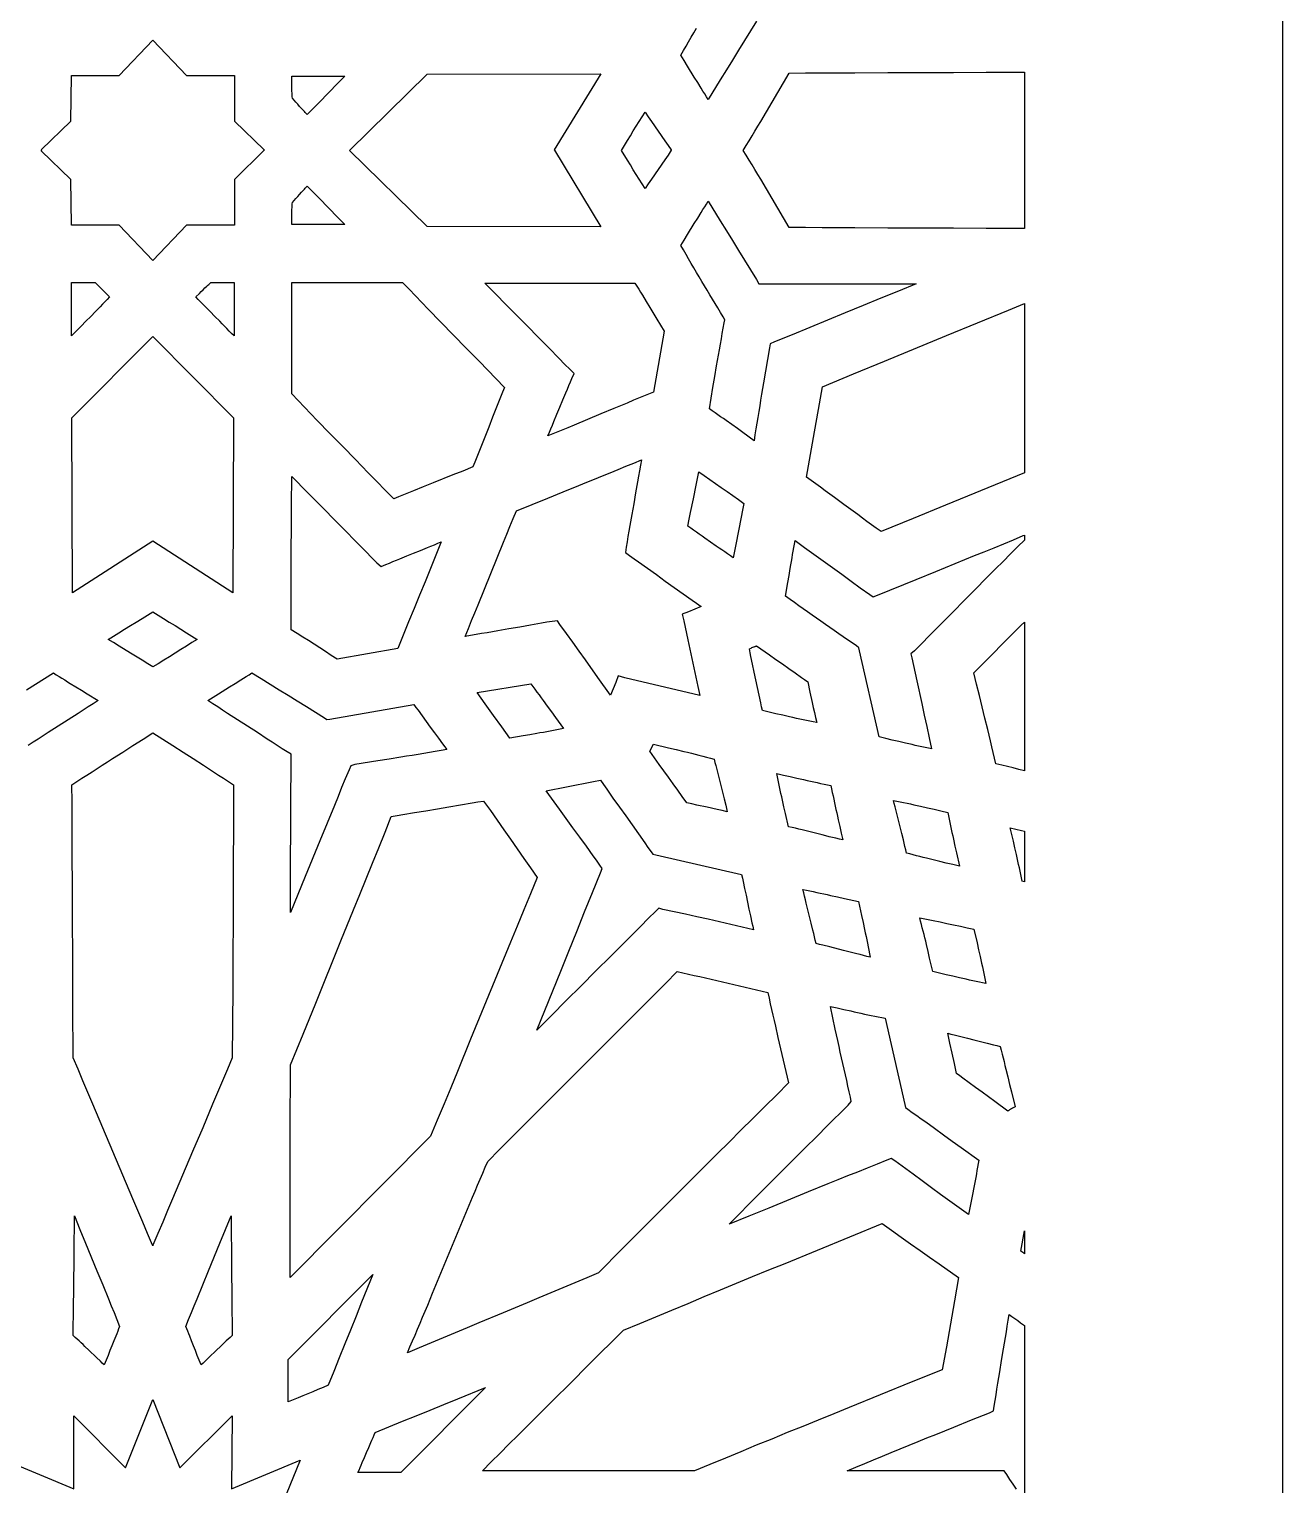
# Model space of a CAD drawing. Extents: x -500 to 500, y -1000 to 1000.
# Drawn here: x 257.5 to 500, y -539.7 to -258.1 of the extents above; entities that cross this region are included whole.
import ezdxf

# ---------------------------------------------------------------- set-up
doc = ezdxf.new("R2010")
doc.units = 0
doc.layers.add('LAYER_1', color=18, linetype='CONTINUOUS')

msp = doc.modelspace()

# ---------------------------------------------------------------- linework, layer by layer
at = {"layer": 'LAYER_1'}
for points in [[(-500, -1000), (500, -1000), (500, 1000), (-500, 1000)], [(287.94, -267.08), (297.27, -267.08), (297.27, -275.88), (303.02, -281.43), (302.96, -281.49), (297.27, -287.22), (297.27, -296.02), (287.94, -296.02), (281.49, -302.85), (274.92, -296.02), (265.71, -296.02), (265.59, -287.22), (259.84, -281.66), (259.97, -281.55), (259.84, -281.43), (265.59, -275.88), (265.71, -267.08), (274.92, -267.08), (281.49, -260.25)], [(318.14, -267.65), (317.68, -268.11), (316.77, -269.03), (315.87, -269.96), (314.96, -270.9), (314.05, -271.83), (313.15, -272.76), (312.24, -273.69), (311.78, -274.15), (311.33, -274.6), (311.14, -274.41), (310.95, -274.21), (310.76, -274.02), (310.57, -273.82), (310.21, -273.43), (309.85, -273.04), (309.49, -272.65), (309.14, -272.26), (308.45, -271.48), (308.43, -271.21), (308.41, -270.95), (308.4, -270.68), (308.38, -270.42), (308.37, -270.15), (308.36, -269.88), (308.36, -269.61), (308.35, -269.33), (308.34, -268.79), (308.34, -268.25), (308.34, -267.19), (318.59, -267.19)], [(359.08, -281.43), (359.12, -281.49), (368.13, -296.37), (334.49, -296.25), (319.52, -281.55), (334.49, -266.85), (368.13, -266.73)], [(450, -296.68), (448.99, -296.68), (445.82, -296.66), (442.64, -296.65), (436.29, -296.62), (429.94, -296.6), (423.59, -296.58), (417.24, -296.55), (414.06, -296.54), (410.89, -296.52), (407.71, -296.5), (404.54, -296.48), (402.34, -292.75), (401.24, -290.88), (400.13, -289.02), (399.02, -287.15), (398.46, -286.22), (397.9, -285.28), (397.34, -284.35), (396.78, -283.42), (396.21, -282.48), (395.65, -281.55), (396.21, -280.62), (396.78, -279.68), (397.34, -278.75), (397.9, -277.81), (398.46, -276.88), (399.02, -275.95), (400.13, -274.08), (401.24, -272.21), (402.34, -270.35), (404.54, -266.61), (407.71, -266.59), (410.89, -266.58), (414.06, -266.56), (417.24, -266.55), (423.59, -266.52), (429.94, -266.5), (436.29, -266.48), (442.64, -266.45), (445.82, -266.44), (448.99, -266.42), (450, -266.42)], [(377.28, -275.06), (377.91, -275.98), (379.18, -277.84), (380.46, -279.7), (381.09, -280.63), (381.72, -281.43), (381.68, -281.49), (381.09, -282.47), (380.46, -283.39), (379.18, -285.26), (377.91, -287.12), (377.28, -288.04), (376.65, -288.96), (376.08, -288.05), (375.52, -287.14), (374.95, -286.22), (374.38, -285.29), (373.81, -284.36), (373.24, -283.43), (372.1, -281.55), (373.24, -279.67), (373.81, -278.73), (374.38, -277.8), (374.95, -276.88), (375.52, -275.96), (376.08, -275.04), (376.65, -274.14)], [(311.78, -288.95), (312.24, -289.41), (313.15, -290.34), (314.05, -291.27), (314.96, -292.2), (315.87, -293.13), (316.77, -294.06), (317.68, -294.99), (318.14, -295.45), (318.59, -295.9), (308.34, -295.9), (308.34, -294.84), (308.34, -294.3), (308.35, -293.76), (308.36, -293.49), (308.36, -293.22), (308.37, -292.95), (308.38, -292.68), (308.4, -292.41), (308.41, -292.15), (308.43, -291.88), (308.45, -291.62), (309.14, -290.84), (309.49, -290.45), (309.85, -290.06), (310.21, -289.67), (310.57, -289.28), (310.76, -289.08), (310.95, -288.89), (311.14, -288.69), (311.33, -288.49)], [(391.2, -295.21), (392.37, -297.11), (393.53, -299.01), (394.7, -300.91), (395.87, -302.8), (397.03, -304.68), (398.2, -306.55), (398.66, -307.36), (429.08, -307.36), (425.66, -308.76), (422.23, -310.16), (418.8, -311.57), (415.37, -312.98), (411.93, -314.39), (408.5, -315.8), (405.07, -317.2), (401.66, -318.59), (400.85, -318.94), (400.73, -319.75), (399.96, -324.25), (399.57, -326.49), (399.19, -328.72), (399, -329.84), (398.82, -330.96), (398.63, -332.08), (398.45, -333.2), (398.27, -334.32), (398.09, -335.44), (397.91, -336.57), (397.74, -337.7), (395.58, -336.13), (394.5, -335.36), (393.42, -334.58), (392.34, -333.82), (391.8, -333.44), (391.26, -333.06), (390.72, -332.68), (390.18, -332.3), (389.64, -331.93), (389.1, -331.56), (389.79, -327.39), (390.14, -325.31), (390.49, -323.22), (390.67, -322.18), (390.85, -321.14), (391.04, -320.1), (391.22, -319.06), (391.41, -318.02), (391.59, -316.97), (391.78, -315.93), (391.98, -314.89), (392.09, -314.31), (391.75, -313.73), (391.23, -312.88), (390.71, -312.03), (390.19, -311.18), (389.68, -310.33), (389.16, -309.47), (388.64, -308.61), (388.13, -307.75), (387.61, -306.89), (387.1, -306.02), (386.59, -305.16), (386.08, -304.29), (385.57, -303.43), (385.07, -302.56), (384.57, -301.69), (384.07, -300.82), (383.57, -299.96), (384.22, -298.91), (384.87, -297.85), (386.17, -295.72), (386.84, -294.64), (387.5, -293.56), (387.84, -293.02), (388.18, -292.47), (388.52, -291.93), (388.87, -291.39)], [(273.08, -309.91), (272.63, -310.39), (272.17, -310.86), (271.72, -311.33), (271.26, -311.8), (270.35, -312.74), (269.44, -313.67), (268.52, -314.61), (267.59, -315.54), (265.71, -317.44), (265.71, -307.13), (270.32, -307.13)], [(297.16, -317.44), (296.7, -316.96), (296.25, -316.49), (295.79, -316.01), (295.33, -315.54), (294.86, -315.08), (294.4, -314.61), (293.47, -313.67), (292.54, -312.74), (292.08, -312.27), (291.62, -311.8), (291.16, -311.33), (290.7, -310.86), (290.24, -310.39), (289.79, -309.91), (290.48, -309.22), (290.83, -308.87), (291.18, -308.52), (291.54, -308.17), (291.91, -307.83), (292.09, -307.65), (292.28, -307.48), (292.47, -307.31), (292.67, -307.13), (297.16, -307.13)], [(331, -308.41), (332.23, -309.69), (333.46, -310.96), (334.69, -312.24), (337.15, -314.77), (339.61, -317.31), (342.08, -319.83), (344.54, -322.35), (349.47, -327.39), (349.08, -328.35), (348.69, -329.31), (348.31, -330.27), (347.93, -331.23), (347.17, -333.16), (346.41, -335.09), (345.66, -337.02), (344.9, -338.95), (344.51, -339.91), (344.13, -340.87), (343.75, -341.83), (343.36, -342.79), (341.42, -343.57), (339.49, -344.33), (335.65, -345.86), (333.74, -346.62), (331.84, -347.38), (330.89, -347.76), (329.94, -348.15), (328.99, -348.54), (328.04, -348.93), (323.11, -343.89), (320.65, -341.37), (318.19, -338.84), (315.72, -336.31), (313.26, -333.77), (312.03, -332.5), (310.8, -331.22), (309.57, -329.95), (308.34, -328.67), (308.34, -307.13), (329.76, -307.13)], [(375.06, -307.83), (375.43, -308.42), (375.79, -309.01), (376.15, -309.59), (376.86, -310.76), (377.56, -311.92), (378.96, -314.23), (379.65, -315.38), (380.34, -316.51), (378.27, -328.32), (376.99, -328.84), (375.72, -329.37), (374.44, -329.89), (373.17, -330.42), (370.62, -331.48), (368.07, -332.54), (365.52, -333.61), (362.97, -334.67), (361.7, -335.2), (360.42, -335.72), (359.15, -336.25), (357.88, -336.77), (358.16, -336.07), (358.44, -335.38), (358.73, -334.69), (359.02, -333.99), (359.6, -332.6), (360.18, -331.21), (360.76, -329.82), (361.34, -328.43), (361.63, -327.74), (361.92, -327.04), (362.2, -326.35), (362.48, -325.66), (362.94, -324.73), (362.14, -323.92), (361.1, -322.88), (360.07, -321.84), (358.01, -319.75), (355.95, -317.67), (353.9, -315.58), (351.85, -313.5), (349.79, -311.42), (347.73, -309.33), (346.7, -308.29), (345.66, -307.25), (374.7, -307.25)], [(450, -343.91), (447.22, -345.05), (434.74, -350.17), (428.5, -352.73), (422.28, -355.29), (421.37, -354.64), (420.47, -353.98), (419.57, -353.33), (418.67, -352.67), (417.77, -352.01), (416.87, -351.35), (415.08, -350.02), (413.28, -348.7), (412.39, -348.04), (411.49, -347.38), (410.59, -346.72), (409.69, -346.06), (408.78, -345.41), (407.88, -344.76), (408.65, -340.4), (409.43, -336.02), (410.21, -331.64), (410.99, -327.28), (416.99, -324.8), (422.98, -322.33), (434.95, -317.38), (446.92, -312.43), (450, -311.16)], [(297.04, -333.3), (296.93, -367.1), (281.49, -357.14), (265.94, -367.1), (265.82, -333.3), (281.49, -317.55)], [(375.77, -342.46), (375.58, -343.53), (375.39, -344.59), (375.2, -345.65), (374.83, -347.78), (374.47, -349.89), (374.1, -352.01), (373.73, -354.11), (373.54, -355.17), (373.35, -356.21), (373.16, -357.26), (372.97, -358.3), (372.85, -359.34), (373.66, -359.92), (374.52, -360.53), (375.39, -361.14), (377.12, -362.37), (378.84, -363.61), (380.57, -364.84), (382.3, -366.08), (384.03, -367.31), (385.76, -368.54), (386.62, -369.15), (387.48, -369.76), (385.07, -370.81), (383.8, -371.27), (384.14, -372.54), (384.92, -376.19), (385.7, -379.82), (386.09, -381.63), (386.48, -383.43), (386.87, -385.23), (387.25, -387.01), (372.74, -383.54), (371.47, -383.19), (371.01, -384.47), (369.97, -386.9), (367.55, -383.51), (365.12, -380.11), (363.9, -378.4), (362.67, -376.69), (361.43, -374.97), (360.18, -373.24), (359.72, -372.54), (358.68, -372.66), (357.64, -372.83), (356.6, -373.01), (354.51, -373.37), (352.42, -373.74), (350.31, -374.1), (348.21, -374.47), (346.09, -374.84), (345.04, -375.02), (343.98, -375.2), (342.92, -375.38), (341.86, -375.55), (342.49, -374.03), (343.11, -372.51), (343.73, -370.99), (344.35, -369.47), (345.58, -366.43), (346.82, -363.4), (348.05, -360.36), (349.28, -357.32), (349.9, -355.8), (350.52, -354.28), (351.14, -352.76), (351.77, -351.24), (357.82, -348.81), (360.84, -347.59), (363.87, -346.36), (365.38, -345.75), (366.89, -345.13), (368.4, -344.52), (369.91, -343.9), (371.43, -343.28), (372.94, -342.65), (374.45, -342.03), (375.96, -341.4)], [(309.37, -345.68), (310.4, -346.73), (312.46, -348.81), (314.52, -350.89), (316.57, -352.98), (318.63, -355.06), (320.68, -357.14), (322.74, -359.23), (323.77, -360.27), (324.81, -361.31), (325.62, -362.01), (326.54, -361.66), (327.21, -361.38), (327.88, -361.1), (328.55, -360.82), (329.22, -360.55), (330.56, -360), (331.9, -359.46), (333.23, -358.92), (334.57, -358.37), (335.24, -358.1), (335.91, -357.82), (336.58, -357.54), (337.25, -357.26), (336.21, -359.83), (335.16, -362.4), (334.11, -364.98), (333.05, -367.56), (331.99, -370.15), (330.93, -372.73), (329.88, -375.3), (328.84, -377.87), (317.09, -379.95), (315.97, -379.22), (314.86, -378.49), (313.76, -377.78), (312.66, -377.07), (311.55, -376.37), (310.45, -375.67), (309.34, -374.97), (308.22, -374.28), (308.22, -366.83), (308.23, -363.12), (308.23, -359.42), (308.24, -357.57), (308.25, -355.72), (308.26, -353.87), (308.27, -352.02), (308.28, -350.18), (308.3, -348.33), (308.31, -346.49), (308.34, -344.64)], [(388.11, -344.46), (389.2, -345.21), (390.3, -345.97), (391.4, -346.74), (392.5, -347.51), (393.6, -348.29), (394.69, -349.07), (395.24, -349.46), (395.78, -349.85), (395.52, -351.16), (395.26, -352.47), (394.74, -355.12), (394.22, -357.76), (393.97, -359.08), (393.71, -360.39), (393.16, -360), (392.62, -359.61), (392.08, -359.22), (391.53, -358.84), (390.98, -358.46), (390.43, -358.08), (389.33, -357.32), (388.23, -356.56), (387.68, -356.18), (387.13, -355.8), (386.58, -355.41), (386.03, -355.03), (385.49, -354.64), (384.95, -354.25), (385.21, -352.91), (385.47, -351.58), (385.99, -348.94), (386.51, -346.32), (387.02, -343.72)], [(450, -356.94), (448.77, -358.16), (447.33, -359.6), (445.89, -361.04), (444.45, -362.48), (443.01, -363.92), (440.15, -366.81), (434.43, -372.58), (431.58, -375.46), (430.16, -376.9), (428.73, -378.33), (428.04, -378.91), (428.27, -379.72), (429.22, -384.15), (430.17, -388.56), (430.65, -390.76), (431.12, -392.95), (431.6, -395.14), (432.07, -397.32), (431.44, -397.18), (430.81, -397.05), (430.18, -396.91), (429.55, -396.78), (428.91, -396.63), (428.28, -396.49), (427.64, -396.35), (427, -396.2), (425.73, -395.91), (424.46, -395.61), (423.19, -395.3), (421.93, -395), (418.13, -378.33), (418.02, -377.75), (417.55, -377.4), (416.69, -376.82), (415.83, -376.23), (414.96, -375.63), (414.1, -375.04), (413.24, -374.44), (412.38, -373.84), (411.52, -373.24), (410.66, -372.64), (409.8, -372.04), (408.94, -371.44), (408.09, -370.83), (407.23, -370.22), (406.38, -369.62), (405.53, -369.01), (404.69, -368.4), (403.84, -367.8), (404.28, -365.1), (404.5, -363.76), (404.72, -362.41), (404.84, -361.74), (404.95, -361.07), (405.07, -360.39), (405.19, -359.72), (405.31, -359.05), (405.43, -358.37), (405.56, -357.7), (405.69, -357.03), (407.5, -358.33), (409.3, -359.63), (411.09, -360.94), (412.89, -362.24), (414.68, -363.54), (416.48, -364.84), (418.28, -366.15), (420.09, -367.45), (420.78, -367.91), (421.59, -367.56), (429.1, -364.52), (432.86, -363), (436.62, -361.47), (438.5, -360.71), (440.38, -359.94), (442.26, -359.17), (444.14, -358.4), (446.02, -357.63), (447.9, -356.85), (449.78, -356.07), (450, -355.98)], [(281.98, -371.11), (282.48, -371.43), (283, -371.76), (283.54, -372.09), (284.63, -372.78), (285.75, -373.47), (286.87, -374.16), (287.97, -374.84), (288.51, -375.18), (289.03, -375.5), (289.53, -375.82), (290.02, -376.13), (289.03, -376.76), (287.99, -377.42), (286.9, -378.1), (285.8, -378.79), (284.68, -379.49), (283.58, -380.17), (282.51, -380.83), (281.49, -381.46), (280.47, -380.83), (279.4, -380.17), (277.17, -378.79), (274.95, -377.42), (273.87, -376.76), (272.85, -376.13), (273.34, -375.82), (273.84, -375.5), (274.36, -375.18), (274.9, -374.84), (276, -374.16), (277.13, -373.47), (278.26, -372.78), (279.38, -372.09), (281.49, -370.81)], [(450, -401.54), (448.92, -401.27), (447.82, -401), (446.72, -400.74), (445.62, -400.47), (444.51, -400.21), (444.25, -399.1), (443.99, -398), (443.73, -396.89), (443.46, -395.78), (442.92, -393.57), (442.38, -391.37), (441.31, -386.97), (440.77, -384.79), (440.51, -383.7), (440.25, -382.61), (449.41, -373.41), (450, -372.82)], [(400.7, -379.14), (401.95, -380.01), (403.2, -380.88), (404.44, -381.75), (405.67, -382.61), (406.89, -383.48), (407.5, -383.92), (408.11, -384.35), (408.54, -386.35), (408.97, -388.33), (409.19, -389.31), (409.4, -390.29), (409.62, -391.26), (409.84, -392.22), (409.19, -392.09), (408.53, -391.96), (407.88, -391.82), (407.22, -391.68), (406.57, -391.54), (405.91, -391.4), (405.25, -391.25), (404.59, -391.11), (403.28, -390.81), (401.96, -390.51), (400.65, -390.21), (399.35, -389.91), (399.2, -389.17), (399.04, -388.43), (398.73, -386.94), (398.41, -385.44), (398.08, -383.94), (397.76, -382.45), (397.44, -380.95), (397.12, -379.46), (396.97, -378.72), (396.82, -377.98), (397.16, -377.81), (397.33, -377.73), (397.51, -377.65), (397.68, -377.58), (397.77, -377.54), (397.85, -377.51), (397.94, -377.48), (398.03, -377.45), (398.11, -377.43), (398.2, -377.4)], [(302.38, -383.7), (304.14, -384.78), (305.89, -385.87), (307.64, -386.95), (309.39, -388.04), (311.15, -389.13), (312.91, -390.21), (314.67, -391.3), (315.13, -391.64), (315.71, -391.53), (331.95, -388.75), (332.34, -389.29), (332.74, -389.83), (333.53, -390.92), (334.32, -392.01), (335.12, -393.09), (335.92, -394.18), (336.72, -395.26), (337.51, -396.35), (337.9, -396.89), (338.29, -397.43), (337.19, -397.63), (336.08, -397.82), (334.97, -398.01), (333.86, -398.19), (332.75, -398.38), (331.64, -398.56), (330.53, -398.74), (329.42, -398.92), (327.19, -399.28), (324.97, -399.63), (320.55, -400.33), (319.74, -400.56), (319.4, -401.37), (318.68, -403.08), (317.97, -404.8), (317.27, -406.51), (316.56, -408.23), (315.15, -411.66), (313.75, -415.1), (310.94, -421.99), (309.53, -425.45), (308.1, -428.92), (308.11, -421.47), (308.11, -417.76), (308.12, -414.04), (308.13, -412.19), (308.13, -410.33), (308.14, -408.48), (308.15, -406.62), (308.17, -404.76), (308.18, -402.9), (308.2, -401.03), (308.22, -399.17), (308.22, -398.36), (307.41, -397.89), (306.46, -397.27), (305.51, -396.64), (304.55, -396.02), (303.59, -395.4), (301.67, -394.15), (299.75, -392.92), (297.83, -391.68), (295.91, -390.44), (294.95, -389.82), (294, -389.19), (293.04, -388.57), (292.09, -387.94), (293.13, -387.29), (294.18, -386.63), (296.31, -385.32), (297.38, -384.65), (298.46, -383.98), (299, -383.64), (299.54, -383.3), (300.08, -382.96), (300.62, -382.61)], [(354.94, -385.24), (355.35, -385.78), (355.75, -386.33), (356.16, -386.87), (356.56, -387.41), (356.95, -387.95), (357.75, -389.04), (358.53, -390.12), (359.31, -391.21), (360.87, -393.38), (360.22, -393.51), (359.57, -393.64), (358.93, -393.76), (358.28, -393.88), (357.63, -394), (356.98, -394.12), (356.33, -394.23), (355.69, -394.35), (354.39, -394.57), (353.09, -394.8), (350.5, -395.23), (349.72, -394.14), (348.93, -393.04), (347.33, -390.83), (345.74, -388.62), (344.95, -387.52), (344.17, -386.43), (354.53, -384.7)], [(283.41, -395.42), (285.35, -396.66), (287.3, -397.92), (289.27, -399.18), (291.23, -400.45), (292.21, -401.09), (293.19, -401.73), (294.16, -402.36), (295.13, -403), (296.09, -403.63), (297.04, -404.26), (297.04, -407.63), (297.04, -410.97), (297.03, -414.29), (297.02, -417.59), (297.01, -420.87), (297, -424.14), (296.99, -427.4), (296.97, -430.66), (296.94, -437.17), (296.9, -443.72), (296.81, -457.05), (295.88, -459.28), (294.94, -461.52), (293.99, -463.77), (293.03, -466.03), (291.1, -470.59), (289.15, -475.17), (287.21, -479.75), (285.28, -484.3), (284.32, -486.57), (283.37, -488.82), (282.43, -491.06), (281.49, -493.29), (281.49, -493.4), (281.38, -493.29), (280.44, -491.06), (279.5, -488.82), (278.55, -486.57), (277.59, -484.3), (275.66, -479.75), (273.71, -475.17), (271.77, -470.59), (269.84, -466.03), (268.88, -463.77), (267.93, -461.52), (266.99, -459.28), (266.05, -457.05), (266.03, -453.68), (266.01, -450.34), (266, -447.02), (265.98, -443.72), (265.96, -437.17), (265.94, -430.66), (265.92, -424.14), (265.89, -417.59), (265.88, -414.29), (265.86, -410.97), (265.84, -407.63), (265.82, -404.26), (266.78, -403.63), (267.74, -403), (268.72, -402.36), (269.7, -401.73), (270.68, -401.09), (271.67, -400.45), (272.66, -399.82), (273.66, -399.18), (275.64, -397.92), (277.62, -396.66), (279.57, -395.42), (281.49, -394.19)], [(381.21, -397.09), (382.67, -397.44), (384.14, -397.79), (384.88, -397.97), (385.61, -398.15), (386.35, -398.34), (387.08, -398.52), (387.82, -398.71), (388.55, -398.9), (389.28, -399.09), (390.02, -399.28), (390.17, -399.91), (390.33, -400.55), (390.64, -401.82), (390.96, -403.1), (391.29, -404.38), (391.61, -405.66), (391.93, -406.94), (392.25, -408.21), (392.4, -408.84), (392.55, -409.47), (391.56, -409.25), (390.58, -409.04), (388.64, -408.6), (386.69, -408.17), (385.71, -407.95), (384.72, -407.74), (383.85, -406.51), (382.97, -405.28), (382.08, -404.05), (381.19, -402.8), (379.39, -400.3), (377.58, -397.78), (378.27, -396.39)], [(403.41, -402.37), (404.71, -402.67), (406.01, -402.97), (406.66, -403.12), (407.31, -403.26), (407.97, -403.41), (408.62, -403.55), (409.28, -403.7), (409.94, -403.84), (410.6, -403.98), (411.27, -404.11), (411.93, -404.25), (412.6, -404.38), (412.73, -405.05), (412.86, -405.72), (413, -406.39), (413.14, -407.05), (413.28, -407.71), (413.42, -408.37), (413.56, -409.03), (413.71, -409.69), (413.86, -410.34), (414, -411), (414.3, -412.31), (414.6, -413.61), (414.9, -414.91), (414.24, -414.76), (413.57, -414.6), (412.91, -414.45), (412.25, -414.29), (411.59, -414.13), (410.93, -413.96), (409.62, -413.64), (408.31, -413.31), (407.01, -412.99), (406.37, -412.83), (405.72, -412.67), (405.07, -412.52), (404.42, -412.37), (403.82, -409.78), (403.52, -408.5), (403.23, -407.21), (403.08, -406.57), (402.94, -405.93), (402.79, -405.29), (402.65, -404.65), (402.52, -404.01), (402.38, -403.36), (402.25, -402.71), (402.12, -402.06)], [(368.62, -404.2), (369.23, -405.07), (370.45, -406.81), (371.68, -408.55), (372.91, -410.28), (374.14, -412.02), (375.37, -413.76), (376.59, -415.49), (377.2, -416.36), (377.81, -417.23), (378.15, -417.69), (378.73, -417.81), (395.32, -421.63), (395.47, -422.3), (395.62, -422.97), (395.91, -424.3), (396.19, -425.63), (396.47, -426.95), (396.75, -428.28), (397.04, -429.6), (397.33, -430.94), (397.47, -431.61), (397.62, -432.28), (396.52, -432.02), (395.42, -431.76), (394.33, -431.51), (393.23, -431.26), (392.14, -431.01), (391.05, -430.76), (389.96, -430.51), (388.87, -430.27), (386.68, -429.78), (384.5, -429.3), (382.31, -428.82), (380.11, -428.34), (379.3, -428.11), (378.73, -428.69), (377.28, -430.14), (375.83, -431.59), (372.94, -434.49), (370.05, -437.37), (367.16, -440.25), (364.28, -443.12), (361.41, -445.99), (358.54, -448.86), (357.11, -450.29), (355.69, -451.73), (358.8, -444.09), (360.35, -440.27), (361.89, -436.46), (363.44, -432.65), (364.97, -428.85), (366.5, -425.06), (368.01, -421.28), (368.36, -420.47), (367.9, -419.77), (367.25, -418.86), (366.6, -417.96), (365.31, -416.15), (364.01, -414.35), (362.71, -412.55), (361.42, -410.77), (360.12, -408.98), (357.53, -405.42), (358.83, -405.16), (360.14, -404.9), (362.77, -404.38), (365.4, -403.86), (366.71, -403.6), (368.01, -403.34)], [(346.73, -409.25), (348.03, -411.1), (349.32, -412.95), (350.62, -414.8), (351.91, -416.64), (353.21, -418.49), (354.51, -420.34), (355.8, -422.21), (354.51, -425.33), (353.21, -428.46), (351.92, -431.58), (350.64, -434.71), (348.06, -440.96), (345.49, -447.21), (342.92, -453.46), (340.35, -459.71), (339.06, -462.84), (337.77, -465.97), (336.47, -469.09), (335.18, -472.22), (307.99, -499.54), (307.99, -489.28), (308, -484.13), (308, -478.99), (308.01, -476.42), (308.02, -473.85), (308.03, -471.27), (308.04, -468.7), (308.05, -466.14), (308.07, -463.57), (308.08, -461), (308.1, -458.44), (309.32, -455.45), (310.53, -452.45), (312.96, -446.46), (317.84, -434.46), (320.28, -428.46), (321.5, -425.45), (322.72, -422.45), (323.94, -419.44), (325.15, -416.43), (326.36, -413.41), (327.58, -410.4), (328.7, -410.2), (329.82, -410.01), (332.05, -409.63), (334.28, -409.26), (336.5, -408.89), (338.73, -408.52), (340.96, -408.15), (343.19, -407.77), (344.31, -407.58), (345.43, -407.39)], [(425.35, -407.4), (426, -407.54), (426.65, -407.67), (427.31, -407.81), (427.96, -407.95), (428.62, -408.1), (429.28, -408.24), (429.94, -408.39), (431.26, -408.68), (432.57, -408.98), (433.88, -409.28), (435.18, -409.59), (435.31, -410.24), (435.45, -410.89), (435.58, -411.54), (435.72, -412.19), (435.86, -412.84), (436, -413.49), (436.15, -414.15), (436.29, -414.8), (436.58, -416.1), (436.88, -417.4), (437.49, -420.01), (436.19, -419.7), (434.91, -419.4), (433.63, -419.09), (432.36, -418.78), (431.08, -418.46), (430.45, -418.3), (429.81, -418.13), (429.17, -417.97), (428.52, -417.8), (427.88, -417.63), (427.23, -417.46), (427.08, -416.83), (426.92, -416.2), (426.61, -414.92), (426.29, -413.65), (425.96, -412.37), (425.64, -411.09), (425.32, -409.81), (425, -408.54), (424.85, -407.9), (424.7, -407.27)], [(448.38, -412.86), (449.48, -413.11), (450, -413.23), (450, -423), (449.58, -422.9), (449.45, -422.25), (449.32, -421.6), (449.18, -420.96), (449.04, -420.31), (448.9, -419.67), (448.76, -419.03), (448.62, -418.39), (448.47, -417.75), (448.18, -416.47), (447.88, -415.18), (447.28, -412.6)], [(407.86, -424.65), (408.52, -424.79), (409.19, -424.92), (409.86, -425.06), (410.53, -425.2), (411.2, -425.35), (411.87, -425.49), (412.54, -425.64), (413.88, -425.93), (415.22, -426.23), (417.9, -426.84), (418.5, -429.53), (418.8, -430.87), (419.1, -432.22), (419.24, -432.89), (419.38, -433.57), (419.53, -434.24), (419.67, -434.91), (419.8, -435.58), (419.94, -436.26), (420.07, -436.93), (420.2, -437.6), (419.56, -437.43), (418.91, -437.26), (418.26, -437.09), (417.61, -436.93), (416.31, -436.6), (415.01, -436.27), (412.38, -435.62), (411.05, -435.28), (410.39, -435.11), (409.72, -434.94), (409.57, -434.29), (409.41, -433.64), (409.26, -432.99), (409.1, -432.34), (408.78, -431.03), (408.45, -429.73), (408.13, -428.43), (407.81, -427.13), (407.65, -426.47), (407.49, -425.82), (407.34, -425.17), (407.19, -424.52)], [(430.42, -430.09), (431.07, -430.23), (432.38, -430.5), (433.69, -430.78), (435.01, -431.06), (436.33, -431.34), (437.64, -431.62), (438.95, -431.9), (439.6, -432.03), (440.25, -432.16), (440.85, -434.83), (441.15, -436.16), (441.45, -437.47), (441.73, -438.78), (441.88, -439.44), (442.02, -440.09), (442.15, -440.74), (442.29, -441.39), (442.42, -442.05), (442.56, -442.7), (441.93, -442.57), (441.3, -442.43), (440.66, -442.29), (440.03, -442.16), (439.39, -442.02), (438.75, -441.87), (437.47, -441.58), (436.18, -441.29), (434.89, -440.99), (432.3, -440.38), (431.69, -437.78), (431.39, -436.47), (431.08, -435.17), (430.92, -434.52), (430.76, -433.87), (430.6, -433.22), (430.44, -432.57), (430.27, -431.92), (430.11, -431.26), (429.94, -430.61), (429.77, -429.96)], [(383.98, -440.62), (385.07, -440.86), (386.17, -441.11), (387.26, -441.36), (388.36, -441.61), (389.45, -441.86), (390.54, -442.11), (391.63, -442.36), (393.81, -442.88), (396, -443.39), (400.39, -444.43), (400.63, -445.52), (400.87, -446.6), (401.11, -447.69), (401.36, -448.78), (401.61, -449.86), (401.86, -450.95), (402.36, -453.13), (402.87, -455.31), (403.39, -457.51), (404.42, -461.91), (402.11, -464.19), (399.8, -466.48), (397.5, -468.76), (395.19, -471.05), (392.89, -473.34), (390.59, -475.63), (388.3, -477.93), (386, -480.22), (383.71, -482.52), (381.41, -484.81), (376.83, -489.41), (372.25, -494.01), (367.67, -498.61), (365.37, -499.59), (363.07, -500.56), (360.77, -501.53), (358.46, -502.5), (356.14, -503.47), (353.82, -504.44), (349.18, -506.37), (344.53, -508.3), (342.22, -509.27), (339.9, -510.24), (337.59, -511.21), (335.28, -512.18), (332.98, -513.15), (330.69, -514.13), (331.18, -512.97), (331.68, -511.82), (332.17, -510.67), (332.66, -509.51), (333.15, -508.36), (333.64, -507.2), (334.61, -504.89), (335.57, -502.57), (336.54, -500.25), (338.46, -495.6), (340.39, -490.96), (341.35, -488.64), (342.32, -486.32), (343.29, -484), (343.78, -482.85), (344.27, -481.69), (344.76, -480.54), (345.25, -479.38), (345.74, -478.23), (346.24, -477.08), (348.53, -474.78), (350.82, -472.48), (355.4, -467.89), (359.98, -463.31), (364.56, -458.73), (369.14, -454.15), (373.72, -449.57), (378.3, -444.98), (380.59, -442.68), (382.88, -440.38)], [(413.79, -447.4), (415.1, -447.7), (416.42, -448), (417.08, -448.15), (417.74, -448.3), (418.41, -448.44), (419.07, -448.59), (419.74, -448.73), (420.41, -448.87), (421.08, -449.01), (421.75, -449.15), (422.41, -449.28), (423.08, -449.41), (426.89, -466.08), (427, -466.66), (427.46, -467.01), (428.33, -467.62), (429.19, -468.23), (430.05, -468.84), (430.92, -469.46), (432.64, -470.69), (434.36, -471.93), (436.07, -473.17), (437.78, -474.4), (441.17, -476.85), (441.06, -477.52), (440.95, -478.19), (440.84, -478.86), (440.72, -479.52), (440.6, -480.18), (440.48, -480.84), (440.36, -481.5), (440.24, -482.16), (439.99, -483.47), (439.73, -484.78), (439.47, -486.08), (439.21, -487.38), (438.31, -486.73), (437.4, -486.08), (435.6, -484.78), (433.81, -483.48), (432.03, -482.17), (430.25, -480.87), (428.47, -479.57), (424.93, -476.96), (424.24, -476.5), (423.43, -476.85), (421.53, -477.61), (419.63, -478.37), (417.73, -479.14), (415.82, -479.91), (413.92, -480.68), (412.02, -481.45), (408.21, -483), (400.57, -486.11), (396.74, -487.67), (392.9, -489.24), (398.67, -483.44), (401.55, -480.55), (404.42, -477.67), (407.29, -474.8), (410.17, -471.93), (411.61, -470.5), (413.05, -469.06), (414.5, -467.63), (415.94, -466.2), (416.52, -465.5), (416.4, -464.69), (416.14, -463.61), (415.89, -462.52), (415.64, -461.43), (415.39, -460.33), (415.14, -459.24), (414.89, -458.14), (414.64, -457.04), (414.4, -455.94), (414.16, -454.84), (413.92, -453.73), (413.44, -451.52), (412.96, -449.31), (412.49, -447.1)], [(435.81, -452.46), (436.44, -452.61), (437.71, -452.93), (438.98, -453.25), (440.25, -453.58), (441.52, -453.9), (442.8, -454.23), (444.06, -454.54), (444.69, -454.7), (445.32, -454.85), (445.51, -455.59), (445.7, -456.33), (445.89, -457.07), (446.08, -457.8), (446.26, -458.54), (446.44, -459.27), (446.8, -460.74), (447.16, -462.2), (447.51, -463.66), (448.2, -466.54), (447.85, -466.72), (447.68, -466.81), (447.51, -466.91), (447.34, -467.01), (447.25, -467.06), (447.16, -467.11), (447.08, -467.17), (446.99, -467.23), (446.9, -467.29), (446.82, -467.36), (444.31, -465.53), (443.06, -464.62), (441.82, -463.71), (440.58, -462.8), (439.35, -461.89), (438.12, -460.97), (437.52, -460.52), (436.91, -460.06), (436.69, -459.1), (436.48, -458.13), (436.05, -456.18), (435.61, -454.23), (435.4, -453.27), (435.18, -452.31)], [(267.37, -490.27), (268.46, -492.93), (270.66, -498.28), (271.76, -500.96), (272.86, -503.65), (273.41, -505), (273.95, -506.34), (274.5, -507.69), (275.04, -509.03), (274.85, -509.49), (274.66, -509.95), (274.47, -510.41), (274.28, -510.87), (273.91, -511.8), (273.54, -512.74), (273.17, -513.67), (272.8, -514.6), (272.62, -515.06), (272.43, -515.52), (272.24, -515.98), (272.04, -516.44), (271.68, -516.09), (271.31, -515.74), (270.57, -515.03), (269.09, -513.6), (268.34, -512.89), (267.97, -512.53), (267.59, -512.18), (267.21, -511.82), (266.83, -511.47), (266.44, -511.12), (266.05, -510.77), (266.14, -504.95), (266.18, -502.05), (266.21, -499.15), (266.23, -497.7), (266.24, -496.25), (266.25, -494.81), (266.26, -493.37), (266.27, -491.92), (266.28, -490.49), (266.28, -489.05), (266.28, -487.61)], [(296.6, -489.05), (296.62, -490.49), (296.64, -491.92), (296.65, -493.37), (296.68, -496.25), (296.7, -499.15), (296.72, -502.05), (296.75, -504.95), (296.76, -506.41), (296.78, -507.86), (296.79, -509.31), (296.81, -510.77), (296.43, -511.12), (296.04, -511.47), (295.66, -511.82), (295.28, -512.18), (294.9, -512.53), (294.52, -512.89), (293.78, -513.6), (292.29, -515.03), (291.56, -515.74), (291.19, -516.09), (290.82, -516.44), (290.63, -515.98), (290.44, -515.52), (290.25, -515.06), (290.06, -514.6), (289.69, -513.67), (289.33, -512.74), (288.96, -511.8), (288.59, -510.87), (288.4, -510.41), (288.21, -509.95), (288.02, -509.49), (287.83, -509.03), (288.37, -507.69), (288.91, -506.34), (289.46, -505), (290.01, -503.65), (291.1, -500.96), (292.21, -498.28), (294.41, -492.93), (295.5, -490.27), (296.58, -487.61)], [(423.42, -489.77), (424.33, -490.42), (426.16, -491.72), (427.99, -493.03), (429.84, -494.33), (431.69, -495.63), (433.54, -496.93), (437.26, -499.54), (436.87, -501.79), (436.48, -504.03), (435.7, -508.5), (434.92, -512.94), (434.14, -517.37), (428.14, -519.8), (422.14, -522.23), (416.13, -524.67), (413.14, -525.89), (410.14, -527.11), (407.14, -528.33), (404.15, -529.55), (401.15, -530.78), (398.16, -532), (395.17, -533.23), (392.18, -534.46), (389.2, -535.7), (386.22, -536.93), (345.2, -536.93), (346.91, -535.22), (348.62, -533.51), (350.32, -531.8), (352.03, -530.09), (355.44, -526.69), (358.85, -523.29), (362.27, -519.89), (365.68, -516.5), (372.51, -509.73), (375.62, -508.43), (378.73, -507.13), (381.85, -505.83), (384.97, -504.54), (388.09, -503.24), (391.21, -501.95), (394.34, -500.67), (397.46, -499.38), (400.59, -498.09), (403.72, -496.81), (409.98, -494.24), (416.24, -491.68), (422.51, -489.12)], [(450, -494.94), (449.89, -494.86), (449.35, -494.44), (450, -490.54)], [(321.84, -504.34), (320.76, -507.03), (319.68, -509.71), (318.6, -512.39), (317.52, -515.06), (316.44, -517.72), (315.36, -520.38), (314.37, -520.81), (313.4, -521.23), (312.42, -521.64), (311.46, -522.04), (310.5, -522.44), (309.55, -522.84), (307.64, -523.62), (307.64, -515.4), (324, -498.96)], [(329.42, -537.28), (321.12, -537.28), (321.34, -536.8), (321.55, -536.32), (321.76, -535.84), (321.97, -535.35), (322.38, -534.38), (322.79, -533.4), (323.2, -532.42), (323.62, -531.45), (323.83, -530.97), (324.04, -530.48), (324.25, -530), (324.46, -529.52), (327.11, -528.44), (329.76, -527.35), (332.41, -526.27), (335.08, -525.18), (337.75, -524.1), (340.42, -523.01), (345.78, -520.84)]]:
    msp.add_lwpolyline(points, close=True, dxfattribs=at)
for points in [[(398.2, -256.54), (397.03, -258.41), (395.87, -260.3), (394.7, -262.19), (393.53, -264.08), (392.37, -265.98), (391.2, -267.89), (388.87, -271.71), (388.52, -271.17), (388.18, -270.62), (387.84, -270.08), (387.5, -269.54), (386.84, -268.46), (386.17, -267.38), (384.87, -265.25), (384.22, -264.19), (383.57, -263.14), (384.07, -262.27), (384.57, -261.41), (385.07, -260.54), (385.57, -259.67), (386.08, -258.8), (386.59, -257.94)], [(257.03, -385.87), (258.78, -384.78), (260.52, -383.7), (262.25, -382.61), (262.79, -382.96), (263.33, -383.3), (263.87, -383.64), (264.41, -383.98), (264.95, -384.32), (265.49, -384.65), (266.57, -385.32), (267.65, -385.98), (268.73, -386.63), (270.89, -387.94), (269.92, -388.57), (268.95, -389.19), (267.01, -390.44), (263.13, -392.92), (261.2, -394.15), (260.24, -394.77), (259.28, -395.4), (258.32, -396.02), (257.36, -396.64)], [(448.46, -540.5), (447.84, -539.54), (447.21, -538.58), (446.59, -537.63), (446.13, -536.93), (415.71, -536.93), (417.42, -536.22), (419.13, -535.5), (420.84, -534.79), (422.56, -534.09), (424.27, -533.38), (425.99, -532.68), (427.71, -531.97), (429.44, -531.27), (431.16, -530.57), (432.88, -529.88), (436.34, -528.48), (439.79, -527.09), (443.25, -525.7), (444.05, -525.35), (444.17, -524.43), (444.34, -523.32), (444.52, -522.21), (444.7, -521.11), (444.88, -520), (445.24, -517.79), (445.61, -515.57), (445.97, -513.36), (446.34, -511.14), (446.52, -510.04), (446.7, -508.93), (446.87, -507.82), (447.05, -506.72), (447.61, -507.11), (448.17, -507.5), (448.72, -507.89), (449.27, -508.28), (449.83, -508.67), (450, -508.8), (450, -542.91)], [(258.45, -548.16), (252.92, -534.85), (266.17, -540.4), (266.17, -526.28), (276.19, -536.35), (281.49, -523.16), (286.68, -536.35), (296.81, -526.28), (296.7, -540.4), (309.95, -534.85), (304.53, -548.16)]]:
    msp.add_lwpolyline(points, dxfattribs=at)

doc.saveas('drawing.dxf')
